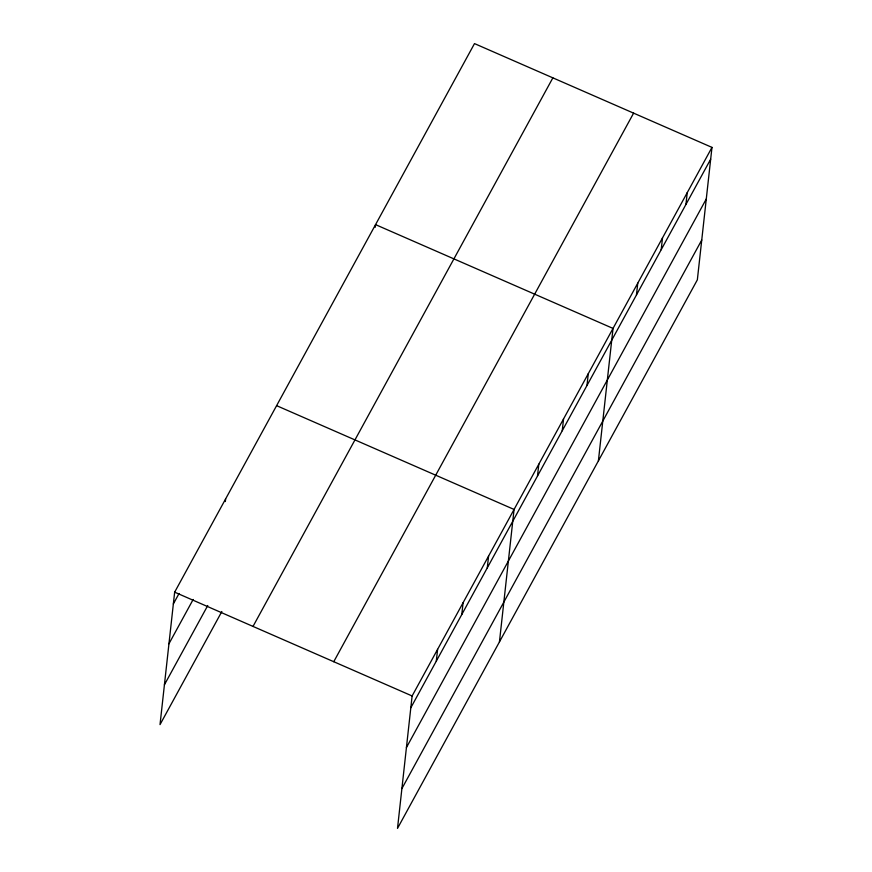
<?xml version="1.0" encoding="UTF-8"?>
<svg xmlns="http://www.w3.org/2000/svg" width="872" height="872" viewBox="0 0 872 872"><rect width="100%" height="100%" fill="white"/><g stroke="black" fill="none" stroke-linecap="round" stroke-linejoin="round"><path stroke-width="1.31" d="M711.977 147.39L412.118 695.965L397.501 828.4L697.349 279.836L711.977 147.39L474.499 43.6L174.651 592.164L160.023 724.61L221.837 611.534M225.336 501.531L225.619 498.915M375.265 227.254L375.549 224.627L613.027 328.417L598.399 460.863M436.305 661.129L437.602 649.335M461.789 614.498L463.097 602.705M487.285 567.879L488.582 556.074M499.449 641.89L514.066 509.444L276.598 405.654M537.501 475.992L538.809 464.187M562.244 430.735L563.541 418.931M586.987 385.478L588.284 373.674M636.462 294.965L637.759 283.16M661.194 249.708L662.502 237.903M685.937 204.451L687.234 192.647M173.343 603.969L179.076 593.472M168.95 643.776L193.159 599.478M164.416 684.793L207.754 605.528M253.011 626.423L552.87 77.848M333.758 661.706L633.606 113.142M410.821 707.759L710.669 159.195M406.417 747.566L706.276 199.001M401.894 788.593L701.753 240.018M174.651 592.164L412.118 695.965"/></g></svg>
